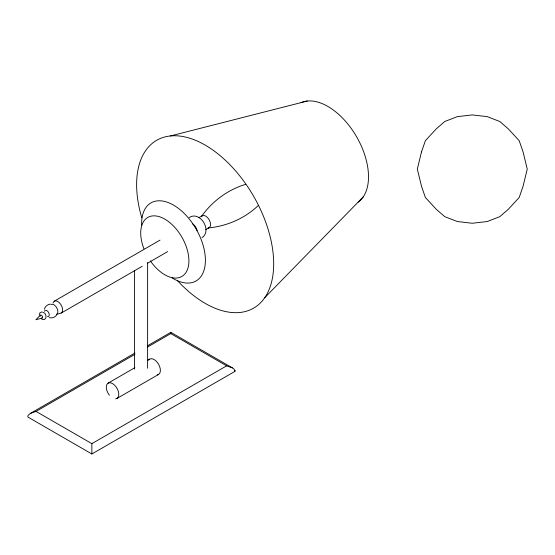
<?xml version="1.0" encoding="UTF-8"?>
<svg xmlns="http://www.w3.org/2000/svg" width="555" height="555" viewBox="0 0 555 555"><rect width="100%" height="100%" fill="white"/><g stroke="black" fill="none" stroke-linecap="round" stroke-linejoin="round"><path stroke-width="0.83" d="M39.232 314.845L39.932 312.819L42.159 311.834M44.358 309.267C45.059 306.506 47.536 304.397 50.359 304.091M46.141 317.668L44.504 319.513L41.798 319.291M56.679 315.032C55.001 317.321 51.934 318.417 49.194 317.64M264.742 297.695L363.206 196.921M40.321 315.261L35.908 319.729L41.979 318.14M258.054 205.732C244.568 218.538 226.6 226.294 208.132 227.966A6.882 3.975 60 0 0 209.138 219.711A6.882 3.975 60 0 0 201.486 216.457C212.17 201.305 227.876 189.623 245.705 184.343M189.179 217.588C199.953 210.317 212.509 230.561 202.027 237.672M134.934 353.036L30.303 413.44L28.027 415.431L27.833 417.006L91.866 453.976L234.841 371.434L234.286 369.339L232.365 367.868L170.808 332.327L147.637 345.703M54.334 301.143L160.034 240.121M198.898 217.685L202.263 215.742M61.216 313.062L142.177 266.317M147.422 263.292L167.659 251.602M205.773 229.603L209.138 227.654M30.303 413.44L36.033 411.415L134.865 354.354M147.595 347.007L170.808 333.604L226.641 365.842L232.365 367.868M108.121 383.13L134.858 367.694M147.484 360.403L149.711 359.12M116.966 398.455L158.557 374.445M36.033 411.415L91.866 443.653L226.641 365.842M56.589 314.317L60.211 313.374A6.882 3.975 60 0 0 60.738 304.355A6.882 3.975 60 0 0 53.079 302.933M170.461 135.94L307.31 101.024M170.808 332.327L170.808 333.604M147.616 262.57L147.616 368.236M134.539 270.361L134.539 369.096M91.866 443.653L91.866 453.976M192.412 223.755A6.882 3.975 60 0 1 197.108 230.63M40.196 316.26A1.72 0.992 60 0 1 41.16 315.067A1.72 0.992 60 0 1 42.582 317.148A1.72 0.992 60 0 1 41.375 317.98M42.846 312.736A2.588 1.498 60 0 1 43.665 312.659M44.136 312.86A2.588 1.498 60 0 1 45.725 316.947M51.046 304.466A5.647 3.261 60 0 1 56.693 307.727A5.647 3.261 60 0 1 56.693 314.255M44.49 311.334A3.441 1.984 60 0 1 48.562 312.423A3.441 1.984 60 0 1 47.473 316.496M141.664 225.129A45.087 26.03 60 0 1 173.049 204.85A45.087 26.03 60 0 1 205.392 260.857A45.087 26.03 60 0 1 172.133 277.902M143.939 248.813A34.084 19.682 60 0 1 161.567 217.504A34.084 19.682 60 0 1 188.138 267.406A34.084 19.682 60 0 1 150.363 260.892M109.418 395.243A8.845 5.106 60 0 1 107.753 383.38A8.845 5.106 60 0 1 117.334 388.916A8.845 5.106 60 0 1 115.669 398.858M148.719 360.042A8.845 5.106 60 0 1 158.557 364.226A8.845 5.106 60 0 1 157.266 374.84M141.775 217.74A96.917 55.958 60 0 1 196.782 140.845A96.917 55.958 60 0 1 272.956 274.85A96.917 55.958 60 0 1 177.593 280.761M301.046 102.64A57.456 33.175 60 0 1 356.74 137.009A57.456 33.175 60 0 1 358.121 202.145M234.883 370.879L234.841 371.434L234.841 370.331L234.883 370.879M421.502 151.91L417.318 169.088L421.502 186.258L425.373 197.476L436.376 209.408L444.805 216.686L457.41 221.549L472.284 223.256L487.158 221.549L499.771 216.686L508.193 209.408L519.202 197.476L523.067 186.258L527.25 169.088L523.067 151.91L519.202 140.692L508.193 128.76L499.771 121.483L487.158 116.619L472.284 114.913L457.41 116.619L444.805 121.483L436.376 128.76L425.373 140.692L421.502 151.91"/></g></svg>
